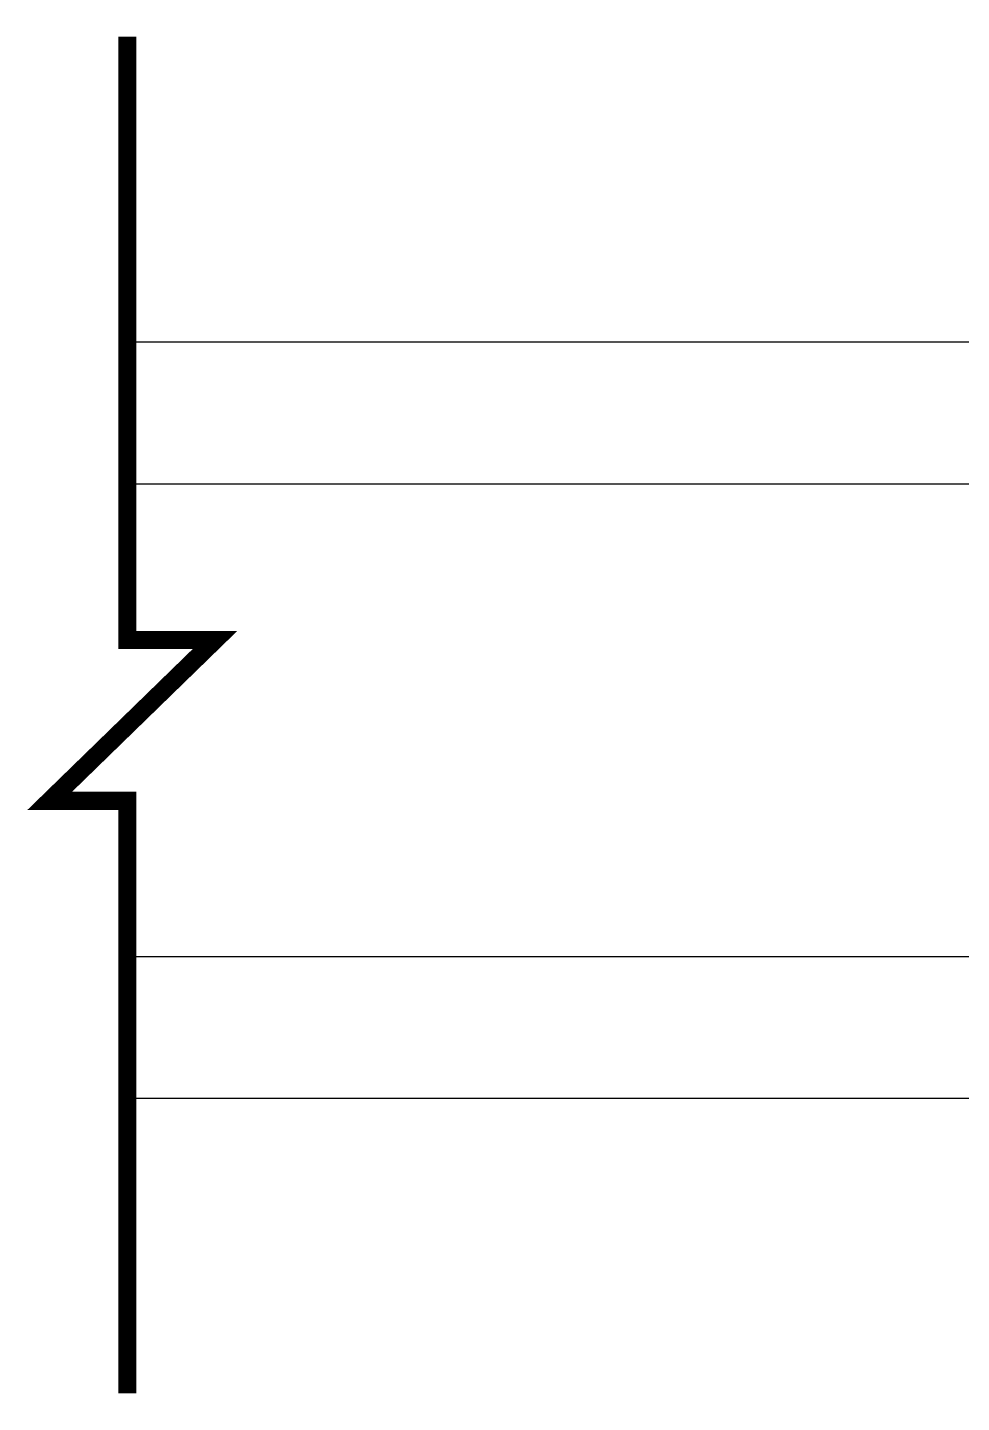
# Model space of a CAD drawing. Extents: x -26 to 91, y -47 to 75.
# Drawn here: x 3.518 to 4.752, y 51.484 to 53.302 of the extents above; entities that cross this region are included whole.
import ezdxf

# ---------------------------------------------------------------- set-up
doc = ezdxf.new("R2010")
doc.units = 0
doc.header["$MEASUREMENT"] = 0
doc.layers.add('GLASS', color=7, linetype='CONTINUOUS')

msp = doc.modelspace()

# ---------------------------------------------------------------- linework, layer by layer
at = {"layer": 'GLASS'}
for p, q in [((5.4905, 52.8857), (3.6496, 52.8857)), ((5.4905, 52.6982), (3.6496, 52.6982)), ((5.4905, 52.0732), (3.6496, 52.0732)), ((5.4905, 51.8857), (3.6496, 51.8857))]:
    msp.add_line(p, q, dxfattribs=at)
at = {"layer": 'GLASS', "const_width": 0.024}
msp.add_lwpolyline([(3.6496, 53.29), (3.6496, 52.492), (3.7653, 52.492), (3.547, 52.2795), (3.6496, 52.2795), (3.6496, 51.4958)], dxfattribs=at)

doc.saveas('drawing.dxf')
